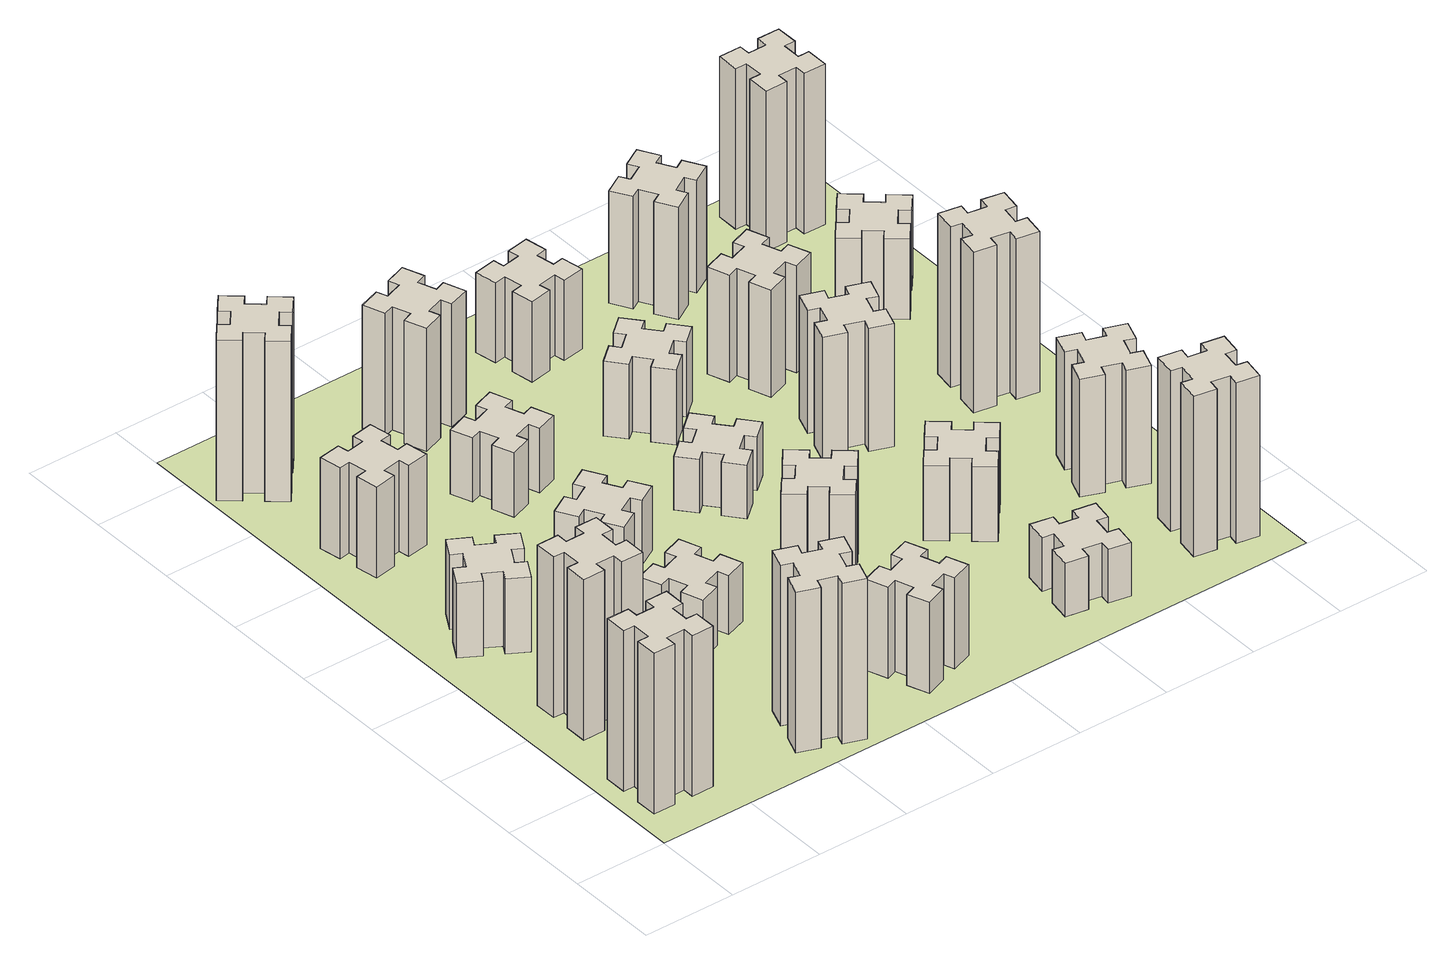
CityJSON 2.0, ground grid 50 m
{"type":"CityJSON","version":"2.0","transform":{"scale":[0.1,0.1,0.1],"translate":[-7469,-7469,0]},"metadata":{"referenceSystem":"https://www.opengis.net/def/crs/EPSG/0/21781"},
"CityObjects":{
"building1":{"type":"Building","attributes":{"class":"1000","function":"1000","usage":"1000","yearOfConstruction":2016,"roofType":"1000","measuredHeight":90,"storeysAboveGround":30,"storeysBelowGround":0},"geometry":[{"type":"Solid","lod":"1","boundaries":[[[[0,1,2,3,4,5,6,7,8,9,10,11,12,13,14,15,16,17,18,19]],[[17,16,20,21]],[[16,15,22,20]],[[15,14,23,22]],[[14,13,24,23]],[[13,12,25,24]],[[12,11,26,25]],[[11,10,27,26]],[[10,9,28,27]],[[9,8,29,28]],[[8,7,30,29]],[[7,6,31,30]],[[6,5,32,31]],[[5,4,33,32]],[[4,3,34,33]],[[3,2,35,34]],[[2,1,36,35]],[[1,0,37,36]],[[0,19,38,37]],[[19,18,39,38]],[[18,17,21,39]],[[24,25,26,27,28,29,30,31,32,33,34,35,36,37,38,39,21,20,22,23]]]]}]},
"building2":{"type":"Building","attributes":{"class":"1000","function":"1000","usage":"1000","yearOfConstruction":2016,"roofType":"1000","measuredHeight":90,"storeysAboveGround":30,"storeysBelowGround":0},"geometry":[{"type":"Solid","lod":"1","boundaries":[[[[40,41,42,43,44,45,46,47,48,49,50,51,52,53,54,55,56,57,58,59]],[[57,56,60,61]],[[56,55,62,60]],[[55,54,63,62]],[[54,53,64,63]],[[53,52,65,64]],[[52,51,66,65]],[[51,50,67,66]],[[50,49,68,67]],[[49,48,69,68]],[[48,47,70,69]],[[47,46,71,70]],[[46,45,72,71]],[[45,44,73,72]],[[44,43,74,73]],[[43,42,75,74]],[[42,41,76,75]],[[41,40,77,76]],[[40,59,78,77]],[[59,58,79,78]],[[58,57,61,79]],[[64,65,66,67,68,69,70,71,72,73,74,75,76,77,78,79,61,60,62,63]]]]}]},
"building3":{"type":"Building","attributes":{"class":"1000","function":"1000","usage":"1000","yearOfConstruction":2016,"roofType":"1000","measuredHeight":42,"storeysAboveGround":30,"storeysBelowGround":0},"geometry":[{"type":"Solid","lod":"1","boundaries":[[[[80,81,82,83,84,85,86,87,88,89,90,91,92,93,94,95,96,97,98,99]],[[97,96,100,101]],[[96,95,102,100]],[[95,94,103,102]],[[94,93,104,103]],[[93,92,105,104]],[[92,91,106,105]],[[91,90,107,106]],[[90,89,108,107]],[[89,88,109,108]],[[88,87,110,109]],[[87,86,111,110]],[[86,85,112,111]],[[85,84,113,112]],[[84,83,114,113]],[[83,82,115,114]],[[82,81,116,115]],[[81,80,117,116]],[[80,99,118,117]],[[99,98,119,118]],[[98,97,101,119]],[[104,105,106,107,108,109,110,111,112,113,114,115,116,117,118,119,101,100,102,103]]]]}]},
"building4":{"type":"Building","attributes":{"class":"1000","function":"1000","usage":"1000","yearOfConstruction":2016,"roofType":"1000","measuredHeight":51,"storeysAboveGround":30,"storeysBelowGround":0},"geometry":[{"type":"Solid","lod":"1","boundaries":[[[[120,121,122,123,124,125,126,127,128,129,130,131,132,133,134,135,136,137,138,139]],[[137,136,140,141]],[[136,135,142,140]],[[135,134,143,142]],[[134,133,144,143]],[[133,132,145,144]],[[132,131,146,145]],[[131,130,147,146]],[[130,129,148,147]],[[129,128,149,148]],[[128,127,150,149]],[[127,126,151,150]],[[126,125,152,151]],[[125,124,153,152]],[[124,123,154,153]],[[123,122,155,154]],[[122,121,156,155]],[[121,120,157,156]],[[120,139,158,157]],[[139,138,159,158]],[[138,137,141,159]],[[144,145,146,147,148,149,150,151,152,153,154,155,156,157,158,159,141,140,142,143]]]]}]},
"building5":{"type":"Building","attributes":{"class":"1000","function":"1000","usage":"1000","yearOfConstruction":2016,"roofType":"1000","measuredHeight":90,"storeysAboveGround":30,"storeysBelowGround":0},"geometry":[{"type":"Solid","lod":"1","boundaries":[[[[160,161,162,163,164,165,166,167,168,169,170,171,172,173,174,175,176,177,178,179]],[[177,176,180,181]],[[176,175,182,180]],[[175,174,183,182]],[[174,173,184,183]],[[173,172,185,184]],[[172,171,186,185]],[[171,170,187,186]],[[170,169,188,187]],[[169,168,189,188]],[[168,167,190,189]],[[167,166,191,190]],[[166,165,192,191]],[[165,164,193,192]],[[164,163,194,193]],[[163,162,195,194]],[[162,161,196,195]],[[161,160,197,196]],[[160,179,198,197]],[[179,178,199,198]],[[178,177,181,199]],[[184,185,186,187,188,189,190,191,192,193,194,195,196,197,198,199,181,180,182,183]]]]}]},
"building6":{"type":"Building","attributes":{"class":"1000","function":"1000","usage":"1000","yearOfConstruction":2016,"roofType":"1000","measuredHeight":90,"storeysAboveGround":30,"storeysBelowGround":0},"geometry":[{"type":"Solid","lod":"1","boundaries":[[[[200,201,202,203,204,205,206,207,208,209,210,211,212,213,214,215,216,217,218,219]],[[217,216,220,221]],[[216,215,222,220]],[[215,214,223,222]],[[214,213,224,223]],[[213,212,225,224]],[[212,211,226,225]],[[211,210,227,226]],[[210,209,228,227]],[[209,208,229,228]],[[208,207,230,229]],[[207,206,231,230]],[[206,205,232,231]],[[205,204,233,232]],[[204,203,234,233]],[[203,202,235,234]],[[202,201,236,235]],[[201,200,237,236]],[[200,219,238,237]],[[219,218,239,238]],[[218,217,221,239]],[[224,225,226,227,228,229,230,231,232,233,234,235,236,237,238,239,221,220,222,223]]]]}]},
"building7":{"type":"Building","attributes":{"class":"1000","function":"1000","usage":"1000","yearOfConstruction":2016,"roofType":"1000","measuredHeight":33,"storeysAboveGround":30,"storeysBelowGround":0},"geometry":[{"type":"Solid","lod":"1","boundaries":[[[[240,241,242,243,244,245,246,247,248,249,250,251,252,253,254,255,256,257,258,259]],[[257,256,260,261]],[[256,255,262,260]],[[255,254,263,262]],[[254,253,264,263]],[[253,252,265,264]],[[252,251,266,265]],[[251,250,267,266]],[[250,249,268,267]],[[249,248,269,268]],[[248,247,270,269]],[[247,246,271,270]],[[246,245,272,271]],[[245,244,273,272]],[[244,243,274,273]],[[243,242,275,274]],[[242,241,276,275]],[[241,240,277,276]],[[240,259,278,277]],[[259,258,279,278]],[[258,257,261,279]],[[264,265,266,267,268,269,270,271,272,273,274,275,276,277,278,279,261,260,262,263]]]]}]},
"building8":{"type":"Building","attributes":{"class":"1000","function":"1000","usage":"1000","yearOfConstruction":2016,"roofType":"1000","measuredHeight":36,"storeysAboveGround":30,"storeysBelowGround":0},"geometry":[{"type":"Solid","lod":"1","boundaries":[[[[280,281,282,283,284,285,286,287,288,289,290,291,292,293,294,295,296,297,298,299]],[[297,296,300,301]],[[296,295,302,300]],[[295,294,303,302]],[[294,293,304,303]],[[293,292,305,304]],[[292,291,306,305]],[[291,290,307,306]],[[290,289,308,307]],[[289,288,309,308]],[[288,287,310,309]],[[287,286,311,310]],[[286,285,312,311]],[[285,284,313,312]],[[284,283,314,313]],[[283,282,315,314]],[[282,281,316,315]],[[281,280,317,316]],[[280,299,318,317]],[[299,298,319,318]],[[298,297,301,319]],[[304,305,306,307,308,309,310,311,312,313,314,315,316,317,318,319,301,300,302,303]]]]}]},
"building9":{"type":"Building","attributes":{"class":"1000","function":"1000","usage":"1000","yearOfConstruction":2016,"roofType":"1000","measuredHeight":51,"storeysAboveGround":30,"storeysBelowGround":0},"geometry":[{"type":"Solid","lod":"1","boundaries":[[[[320,321,322,323,324,325,326,327,328,329,330,331,332,333,334,335,336,337,338,339]],[[337,336,340,341]],[[336,335,342,340]],[[335,334,343,342]],[[334,333,344,343]],[[333,332,345,344]],[[332,331,346,345]],[[331,330,347,346]],[[330,329,348,347]],[[329,328,349,348]],[[328,327,350,349]],[[327,326,351,350]],[[326,325,352,351]],[[325,324,353,352]],[[324,323,354,353]],[[323,322,355,354]],[[322,321,356,355]],[[321,320,357,356]],[[320,339,358,357]],[[339,338,359,358]],[[338,337,341,359]],[[344,345,346,347,348,349,350,351,352,353,354,355,356,357,358,359,341,340,342,343]]]]}]},
"building10":{"type":"Building","attributes":{"class":"1000","function":"1000","usage":"1000","yearOfConstruction":2016,"roofType":"1000","measuredHeight":36,"storeysAboveGround":30,"storeysBelowGround":0},"geometry":[{"type":"Solid","lod":"1","boundaries":[[[[360,361,362,363,364,365,366,367,368,369,370,371,372,373,374,375,376,377,378,379]],[[377,376,380,381]],[[376,375,382,380]],[[375,374,383,382]],[[374,373,384,383]],[[373,372,385,384]],[[372,371,386,385]],[[371,370,387,386]],[[370,369,388,387]],[[369,368,389,388]],[[368,367,390,389]],[[367,366,391,390]],[[366,365,392,391]],[[365,364,393,392]],[[364,363,394,393]],[[363,362,395,394]],[[362,361,396,395]],[[361,360,397,396]],[[360,379,398,397]],[[379,378,399,398]],[[378,377,381,399]],[[384,385,386,387,388,389,390,391,392,393,394,395,396,397,398,399,381,380,382,383]]]]}]},
"building11":{"type":"Building","attributes":{"class":"1000","function":"1000","usage":"1000","yearOfConstruction":2016,"roofType":"1000","measuredHeight":69,"storeysAboveGround":30,"storeysBelowGround":0},"geometry":[{"type":"Solid","lod":"1","boundaries":[[[[400,401,402,403,404,405,406,407,408,409,410,411,412,413,414,415,416,417,418,419]],[[417,416,420,421]],[[416,415,422,420]],[[415,414,423,422]],[[414,413,424,423]],[[413,412,425,424]],[[412,411,426,425]],[[411,410,427,426]],[[410,409,428,427]],[[409,408,429,428]],[[408,407,430,429]],[[407,406,431,430]],[[406,405,432,431]],[[405,404,433,432]],[[404,403,434,433]],[[403,402,435,434]],[[402,401,436,435]],[[401,400,437,436]],[[400,419,438,437]],[[419,418,439,438]],[[418,417,421,439]],[[424,425,426,427,428,429,430,431,432,433,434,435,436,437,438,439,421,420,422,423]]]]}]},
"building12":{"type":"Building","attributes":{"class":"1000","function":"1000","usage":"1000","yearOfConstruction":2016,"roofType":"1000","measuredHeight":54,"storeysAboveGround":30,"storeysBelowGround":0},"geometry":[{"type":"Solid","lod":"1","boundaries":[[[[440,441,442,443,444,445,446,447,448,449,450,451,452,453,454,455,456,457,458,459]],[[457,456,460,461]],[[456,455,462,460]],[[455,454,463,462]],[[454,453,464,463]],[[453,452,465,464]],[[452,451,466,465]],[[451,450,467,466]],[[450,449,468,467]],[[449,448,469,468]],[[448,447,470,469]],[[447,446,471,470]],[[446,445,472,471]],[[445,444,473,472]],[[444,443,474,473]],[[443,442,475,474]],[[442,441,476,475]],[[441,440,477,476]],[[440,459,478,477]],[[459,458,479,478]],[[458,457,461,479]],[[464,465,466,467,468,469,470,471,472,473,474,475,476,477,478,479,461,460,462,463]]]]}]},
"building13":{"type":"Building","attributes":{"class":"1000","function":"1000","usage":"1000","yearOfConstruction":2016,"roofType":"1000","measuredHeight":30,"storeysAboveGround":30,"storeysBelowGround":0},"geometry":[{"type":"Solid","lod":"1","boundaries":[[[[480,481,482,483,484,485,486,487,488,489,490,491,492,493,494,495,496,497,498,499]],[[497,496,500,501]],[[496,495,502,500]],[[495,494,503,502]],[[494,493,504,503]],[[493,492,505,504]],[[492,491,506,505]],[[491,490,507,506]],[[490,489,508,507]],[[489,488,509,508]],[[488,487,510,509]],[[487,486,511,510]],[[486,485,512,511]],[[485,484,513,512]],[[484,483,514,513]],[[483,482,515,514]],[[482,481,516,515]],[[481,480,517,516]],[[480,499,518,517]],[[499,498,519,518]],[[498,497,501,519]],[[504,505,506,507,508,509,510,511,512,513,514,515,516,517,518,519,501,500,502,503]]]]}]},
"building14":{"type":"Building","attributes":{"class":"1000","function":"1000","usage":"1000","yearOfConstruction":2016,"roofType":"1000","measuredHeight":42,"storeysAboveGround":30,"storeysBelowGround":0},"geometry":[{"type":"Solid","lod":"1","boundaries":[[[[520,521,522,523,524,525,526,527,528,529,530,531,532,533,534,535,536,537,538,539]],[[537,536,540,541]],[[536,535,542,540]],[[535,534,543,542]],[[534,533,544,543]],[[533,532,545,544]],[[532,531,546,545]],[[531,530,547,546]],[[530,529,548,547]],[[529,528,549,548]],[[528,527,550,549]],[[527,526,551,550]],[[526,525,552,551]],[[525,524,553,552]],[[524,523,554,553]],[[523,522,555,554]],[[522,521,556,555]],[[521,520,557,556]],[[520,539,558,557]],[[539,538,559,558]],[[538,537,541,559]],[[544,545,546,547,548,549,550,551,552,553,554,555,556,557,558,559,541,540,542,543]]]]}]},
"building15":{"type":"Building","attributes":{"class":"1000","function":"1000","usage":"1000","yearOfConstruction":2016,"roofType":"1000","measuredHeight":30,"storeysAboveGround":30,"storeysBelowGround":0},"geometry":[{"type":"Solid","lod":"1","boundaries":[[[[560,561,562,563,564,565,566,567,568,569,570,571,572,573,574,575,576,577,578,579]],[[577,576,580,581]],[[576,575,582,580]],[[575,574,583,582]],[[574,573,584,583]],[[573,572,585,584]],[[572,571,586,585]],[[571,570,587,586]],[[570,569,588,587]],[[569,568,589,588]],[[568,567,590,589]],[[567,566,591,590]],[[566,565,592,591]],[[565,564,593,592]],[[564,563,594,593]],[[563,562,595,594]],[[562,561,596,595]],[[561,560,597,596]],[[560,579,598,597]],[[579,578,599,598]],[[578,577,581,599]],[[584,585,586,587,588,589,590,591,592,593,594,595,596,597,598,599,581,580,582,583]]]]}]},
"building16":{"type":"Building","attributes":{"class":"1000","function":"1000","usage":"1000","yearOfConstruction":2016,"roofType":"1000","measuredHeight":45,"storeysAboveGround":30,"storeysBelowGround":0},"geometry":[{"type":"Solid","lod":"1","boundaries":[[[[600,601,602,603,604,605,606,607,608,609,610,611,612,613,614,615,616,617,618,619]],[[617,616,620,621]],[[616,615,622,620]],[[615,614,623,622]],[[614,613,624,623]],[[613,612,625,624]],[[612,611,626,625]],[[611,610,627,626]],[[610,609,628,627]],[[609,608,629,628]],[[608,607,630,629]],[[607,606,631,630]],[[606,605,632,631]],[[605,604,633,632]],[[604,603,634,633]],[[603,602,635,634]],[[602,601,636,635]],[[601,600,637,636]],[[600,619,638,637]],[[619,618,639,638]],[[618,617,621,639]],[[624,625,626,627,628,629,630,631,632,633,634,635,636,637,638,639,621,620,622,623]]]]}]},
"building17":{"type":"Building","attributes":{"class":"1000","function":"1000","usage":"1000","yearOfConstruction":2016,"roofType":"1000","measuredHeight":42,"storeysAboveGround":30,"storeysBelowGround":0},"geometry":[{"type":"Solid","lod":"1","boundaries":[[[[640,641,642,643,644,645,646,647,648,649,650,651,652,653,654,655,656,657,658,659]],[[657,656,660,661]],[[656,655,662,660]],[[655,654,663,662]],[[654,653,664,663]],[[653,652,665,664]],[[652,651,666,665]],[[651,650,667,666]],[[650,649,668,667]],[[649,648,669,668]],[[648,647,670,669]],[[647,646,671,670]],[[646,645,672,671]],[[645,644,673,672]],[[644,643,674,673]],[[643,642,675,674]],[[642,641,676,675]],[[641,640,677,676]],[[640,659,678,677]],[[659,658,679,678]],[[658,657,661,679]],[[664,665,666,667,668,669,670,671,672,673,674,675,676,677,678,679,661,660,662,663]]]]}]},
"building18":{"type":"Building","attributes":{"class":"1000","function":"1000","usage":"1000","yearOfConstruction":2016,"roofType":"1000","measuredHeight":69,"storeysAboveGround":30,"storeysBelowGround":0},"geometry":[{"type":"Solid","lod":"1","boundaries":[[[[680,681,682,683,684,685,686,687,688,689,690,691,692,693,694,695,696,697,698,699]],[[697,696,700,701]],[[696,695,702,700]],[[695,694,703,702]],[[694,693,704,703]],[[693,692,705,704]],[[692,691,706,705]],[[691,690,707,706]],[[690,689,708,707]],[[689,688,709,708]],[[688,687,710,709]],[[687,686,711,710]],[[686,685,712,711]],[[685,684,713,712]],[[684,683,714,713]],[[683,682,715,714]],[[682,681,716,715]],[[681,680,717,716]],[[680,699,718,717]],[[699,698,719,718]],[[698,697,701,719]],[[704,705,706,707,708,709,710,711,712,713,714,715,716,717,718,719,701,700,702,703]]]]}]},
"building19":{"type":"Building","attributes":{"class":"1000","function":"1000","usage":"1000","yearOfConstruction":2016,"roofType":"1000","measuredHeight":60,"storeysAboveGround":30,"storeysBelowGround":0},"geometry":[{"type":"Solid","lod":"1","boundaries":[[[[720,721,722,723,724,725,726,727,728,729,730,731,732,733,734,735,736,737,738,739]],[[737,736,740,741]],[[736,735,742,740]],[[735,734,743,742]],[[734,733,744,743]],[[733,732,745,744]],[[732,731,746,745]],[[731,730,747,746]],[[730,729,748,747]],[[729,728,749,748]],[[728,727,750,749]],[[727,726,751,750]],[[726,725,752,751]],[[725,724,753,752]],[[724,723,754,753]],[[723,722,755,754]],[[722,721,756,755]],[[721,720,757,756]],[[720,739,758,757]],[[739,738,759,758]],[[738,737,741,759]],[[744,745,746,747,748,749,750,751,752,753,754,755,756,757,758,759,741,740,742,743]]]]}]},
"building20":{"type":"Building","attributes":{"class":"1000","function":"1000","usage":"1000","yearOfConstruction":2016,"roofType":"1000","measuredHeight":90,"storeysAboveGround":30,"storeysBelowGround":0},"geometry":[{"type":"Solid","lod":"1","boundaries":[[[[760,761,762,763,764,765,766,767,768,769,770,771,772,773,774,775,776,777,778,779]],[[777,776,780,781]],[[776,775,782,780]],[[775,774,783,782]],[[774,773,784,783]],[[773,772,785,784]],[[772,771,786,785]],[[771,770,787,786]],[[770,769,788,787]],[[769,768,789,788]],[[768,767,790,789]],[[767,766,791,790]],[[766,765,792,791]],[[765,764,793,792]],[[764,763,794,793]],[[763,762,795,794]],[[762,761,796,795]],[[761,760,797,796]],[[760,779,798,797]],[[779,778,799,798]],[[778,777,781,799]],[[784,785,786,787,788,789,790,791,792,793,794,795,796,797,798,799,781,780,782,783]]]]}]},
"building21":{"type":"Building","attributes":{"class":"1000","function":"1000","usage":"1000","yearOfConstruction":2016,"roofType":"1000","measuredHeight":63,"storeysAboveGround":30,"storeysBelowGround":0},"geometry":[{"type":"Solid","lod":"1","boundaries":[[[[800,801,802,803,804,805,806,807,808,809,810,811,812,813,814,815,816,817,818,819]],[[817,816,820,821]],[[816,815,822,820]],[[815,814,823,822]],[[814,813,824,823]],[[813,812,825,824]],[[812,811,826,825]],[[811,810,827,826]],[[810,809,828,827]],[[809,808,829,828]],[[808,807,830,829]],[[807,806,831,830]],[[806,805,832,831]],[[805,804,833,832]],[[804,803,834,833]],[[803,802,835,834]],[[802,801,836,835]],[[801,800,837,836]],[[800,819,838,837]],[[819,818,839,838]],[[818,817,821,839]],[[824,825,826,827,828,829,830,831,832,833,834,835,836,837,838,839,821,820,822,823]]]]}]},
"building22":{"type":"Building","attributes":{"class":"1000","function":"1000","usage":"1000","yearOfConstruction":2016,"roofType":"1000","measuredHeight":66,"storeysAboveGround":30,"storeysBelowGround":0},"geometry":[{"type":"Solid","lod":"1","boundaries":[[[[840,841,842,843,844,845,846,847,848,849,850,851,852,853,854,855,856,857,858,859]],[[857,856,860,861]],[[856,855,862,860]],[[855,854,863,862]],[[854,853,864,863]],[[853,852,865,864]],[[852,851,866,865]],[[851,850,867,866]],[[850,849,868,867]],[[849,848,869,868]],[[848,847,870,869]],[[847,846,871,870]],[[846,845,872,871]],[[845,844,873,872]],[[844,843,874,873]],[[843,842,875,874]],[[842,841,876,875]],[[841,840,877,876]],[[840,859,878,877]],[[859,858,879,878]],[[858,857,861,879]],[[864,865,866,867,868,869,870,871,872,873,874,875,876,877,878,879,861,860,862,863]]]]}]},
"building23":{"type":"Building","attributes":{"class":"1000","function":"1000","usage":"1000","yearOfConstruction":2016,"roofType":"1000","measuredHeight":90,"storeysAboveGround":30,"storeysBelowGround":0},"geometry":[{"type":"Solid","lod":"1","boundaries":[[[[880,881,882,883,884,885,886,887,888,889,890,891,892,893,894,895,896,897,898,899]],[[897,896,900,901]],[[896,895,902,900]],[[895,894,903,902]],[[894,893,904,903]],[[893,892,905,904]],[[892,891,906,905]],[[891,890,907,906]],[[890,889,908,907]],[[889,888,909,908]],[[888,887,910,909]],[[887,886,911,910]],[[886,885,912,911]],[[885,884,913,912]],[[884,883,914,913]],[[883,882,915,914]],[[882,881,916,915]],[[881,880,917,916]],[[880,899,918,917]],[[899,898,919,918]],[[898,897,901,919]],[[904,905,906,907,908,909,910,911,912,913,914,915,916,917,918,919,901,900,902,903]]]]}]},
"building24":{"type":"Building","attributes":{"class":"1000","function":"1000","usage":"1000","yearOfConstruction":2016,"roofType":"1000","measuredHeight":45,"storeysAboveGround":30,"storeysBelowGround":0},"geometry":[{"type":"Solid","lod":"1","boundaries":[[[[920,921,922,923,924,925,926,927,928,929,930,931,932,933,934,935,936,937,938,939]],[[937,936,940,941]],[[936,935,942,940]],[[935,934,943,942]],[[934,933,944,943]],[[933,932,945,944]],[[932,931,946,945]],[[931,930,947,946]],[[930,929,948,947]],[[929,928,949,948]],[[928,927,950,949]],[[927,926,951,950]],[[926,925,952,951]],[[925,924,953,952]],[[924,923,954,953]],[[923,922,955,954]],[[922,921,956,955]],[[921,920,957,956]],[[920,939,958,957]],[[939,938,959,958]],[[938,937,941,959]],[[944,945,946,947,948,949,950,951,952,953,954,955,956,957,958,959,941,940,942,943]]]]}]},
"building25":{"type":"Building","attributes":{"class":"1000","function":"1000","usage":"1000","yearOfConstruction":2016,"roofType":"1000","measuredHeight":90,"storeysAboveGround":30,"storeysBelowGround":0},"geometry":[{"type":"Solid","lod":"1","boundaries":[[[[960,961,962,963,964,965,966,967,968,969,970,971,972,973,974,975,976,977,978,979]],[[977,976,980,981]],[[976,975,982,980]],[[975,974,983,982]],[[974,973,984,983]],[[973,972,985,984]],[[972,971,986,985]],[[971,970,987,986]],[[970,969,988,987]],[[969,968,989,988]],[[968,967,990,989]],[[967,966,991,990]],[[966,965,992,991]],[[965,964,993,992]],[[964,963,994,993]],[[963,962,995,994]],[[962,961,996,995]],[[961,960,997,996]],[[960,979,998,997]],[[979,978,999,998]],[[978,977,981,999]],[[984,985,986,987,988,989,990,991,992,993,994,995,996,997,998,999,981,980,982,983]]]]}]},
"landuse1":{"type":"LandUse","attributes":{"name":"plot1","function":"1010"},"geometry":[{"type":"MultiSurface","lod":"1","boundaries":[[[1000,1001,1002,1003]]]}]}
},
"vertices":[
[165,425,0],[165,325,0],[105,325,0],[105,205,0],[225,205,0],[225,265,0],[325,265,0],[325,205,0],[445,205,0],[445,325,0],[385,325,0],[385,425,0],[445,425,0],[445,545,0],[325,545,0],[325,485,0],[225,485,0],[225,545,0],[105,545,0],[105,425,0],[225,485,900],[225,545,900],[325,485,900],[325,545,900],[445,545,900],[445,425,900],[385,425,900],[385,325,900],[445,325,900],[445,205,900],[325,205,900],[325,265,900],[225,265,900],[225,205,900],[105,205,900],[105,325,900],[165,325,900],[165,425,900],[105,425,900],[105,545,900],
[265,1065,0],[265,965,0],[205,965,0],[205,845,0],[325,845,0],[325,905,0],[425,905,0],[425,845,0],[545,845,0],[545,965,0],[485,965,0],[485,1065,0],[545,1065,0],[545,1185,0],[425,1185,0],[425,1125,0],[325,1125,0],[325,1185,0],[205,1185,0],[205,1065,0],[325,1125,900],[325,1185,900],[425,1125,900],[425,1185,900],[545,1185,900],[545,1065,900],[485,1065,900],[485,965,900],[545,965,900],[545,845,900],[425,845,900],[425,905,900],[325,905,900],[325,845,900],[205,845,900],[205,965,900],[265,965,900],[265,1065,900],[205,1065,900],[205,1185,900],
[474,1826,0],[387,1876,0],[417,1928,0],[313,1988,0],[253,1884,0],[305,1854,0],[255,1767,0],[203,1797,0],[143,1693,0],[247,1633,0],[277,1685,0],[364,1635,0],[334,1583,0],[438,1523,0],[498,1627,0],[446,1657,0],[496,1744,0],[548,1714,0],[608,1818,0],[504,1878,0],[496,1744,420],[548,1714,420],[446,1657,420],[498,1627,420],[438,1523,420],[334,1583,420],[364,1635,420],[277,1685,420],[247,1633,420],[143,1693,420],[203,1797,420],[255,1767,420],[305,1854,420],[253,1884,420],[313,1988,420],[417,1928,420],[387,1876,420],[474,1826,420],[504,1878,420],[608,1818,420],
[405,2712,0],[307,2695,0],[297,2754,0],[178,2733,0],[199,2615,0],[258,2625,0],[276,2527,0],[217,2517,0],[237,2398,0],[356,2419,0],[345,2478,0],[444,2496,0],[454,2437,0],[572,2457,0],[551,2576,0],[492,2565,0],[475,2664,0],[534,2674,0],[513,2792,0],[395,2771,0],[475,2664,510],[534,2674,510],[492,2565,510],[551,2576,510],[572,2457,510],[454,2437,510],[444,2496,510],[345,2478,510],[356,2419,510],[237,2398,510],[217,2517,510],[276,2527,510],[258,2625,510],[199,2615,510],[178,2733,510],[297,2754,510],[307,2695,510],[405,2712,510],[395,2771,510],[513,2792,510],
[1029,360,0],[995,266,0],[939,287,0],[897,174,0],[1010,133,0],[1031,189,0],[1125,155,0],[1104,99,0],[1217,57,0],[1258,170,0],[1202,191,0],[1236,285,0],[1292,264,0],[1333,377,0],[1220,418,0],[1200,362,0],[1106,396,0],[1127,452,0],[1014,493,0],[973,380,0],[1106,396,900],[1127,452,900],[1200,362,900],[1220,418,900],[1333,377,900],[1292,264,900],[1236,285,900],[1202,191,900],[1258,170,900],[1217,57,900],[1104,99,900],[1125,155,900],[1031,189,900],[1010,133,900],[897,174,900],[939,287,900],[995,266,900],[1029,360,900],[973,380,900],[1014,493,900],
[384,3387,0],[308,3452,0],[346,3498,0],[254,3575,0],[177,3483,0],[223,3444,0],[159,3368,0],[113,3406,0],[36,3314,0],[128,3237,0],[166,3283,0],[243,3219,0],[204,3173,0],[296,3096,0],[373,3188,0],[327,3226,0],[392,3303,0],[438,3264,0],[515,3356,0],[423,3433,0],[392,3303,900],[438,3264,900],[327,3226,900],[373,3188,900],[296,3096,900],[204,3173,900],[243,3219,900],[166,3283,900],[128,3237,900],[36,3314,900],[113,3406,900],[159,3368,900],[223,3444,900],[177,3483,900],[254,3575,900],[346,3498,900],[308,3452,900],[384,3387,900],[423,3433,900],[515,3356,900],
[1125,1336,0],[1031,1302,0],[1010,1358,0],[897,1317,0],[939,1204,0],[995,1225,0],[1029,1131,0],[973,1110,0],[1014,997,0],[1127,1039,0],[1106,1095,0],[1200,1129,0],[1220,1073,0],[1333,1114,0],[1292,1227,0],[1236,1206,0],[1202,1300,0],[1258,1320,0],[1217,1433,0],[1104,1392,0],[1202,1300,330],[1258,1320,330],[1236,1206,330],[1292,1227,330],[1333,1114,330],[1220,1073,330],[1200,1129,330],[1106,1095,330],[1127,1039,330],[1014,997,330],[973,1110,330],[1029,1131,330],[995,1225,330],[939,1204,330],[897,1317,330],[1010,1358,330],[1031,1302,330],[1125,1336,330],[1104,1392,330],[1217,1433,330],
[1236,1867,0],[1186,1954,0],[1238,1984,0],[1178,2088,0],[1074,2028,0],[1104,1976,0],[1017,1926,0],[987,1978,0],[883,1918,0],[943,1814,0],[995,1844,0],[1045,1757,0],[993,1727,0],[1053,1623,0],[1157,1683,0],[1127,1735,0],[1214,1785,0],[1244,1733,0],[1348,1793,0],[1288,1897,0],[1214,1785,360],[1244,1733,360],[1127,1735,360],[1157,1683,360],[1053,1623,360],[993,1727,360],[1045,1757,360],[995,1844,360],[943,1814,360],[883,1918,360],[987,1978,360],[1017,1926,360],[1104,1976,360],[1074,2028,360],[1178,2088,360],[1238,1984,360],[1186,1954,360],[1236,1867,360],[1288,1897,360],[1348,1793,360],
[1765,496,0],[1671,462,0],[1650,518,0],[1537,477,0],[1579,364,0],[1635,385,0],[1669,291,0],[1613,270,0],[1654,157,0],[1767,199,0],[1746,255,0],[1840,289,0],[1860,233,0],[1973,274,0],[1932,387,0],[1876,366,0],[1842,460,0],[1898,480,0],[1857,593,0],[1744,552,0],[1842,460,510],[1898,480,510],[1876,366,510],[1932,387,510],[1973,274,510],[1860,233,510],[1840,289,510],[1746,255,510],[1767,199,510],[1654,157,510],[1613,270,510],[1669,291,510],[1635,385,510],[1579,364,510],[1537,477,510],[1650,518,510],[1671,462,510],[1765,496,510],[1744,552,510],[1857,593,510],
[1106,2475,0],[1200,2509,0],[1220,2453,0],[1333,2494,0],[1292,2607,0],[1236,2586,0],[1202,2680,0],[1258,2700,0],[1217,2813,0],[1104,2772,0],[1125,2716,0],[1031,2682,0],[1010,2738,0],[897,2697,0],[939,2584,0],[995,2605,0],[1029,2511,0],[973,2490,0],[1014,2377,0],[1127,2419,0],[1029,2511,360],[973,2490,360],[995,2605,360],[939,2584,360],[897,2697,360],[1010,2738,360],[1031,2682,360],[1125,2716,360],[1104,2772,360],[1217,2813,360],[1258,2700,360],[1202,2680,360],[1236,2586,360],[1292,2607,360],[1333,2494,360],[1220,2453,360],[1200,2509,360],[1106,2475,360],[1127,2419,360],[1014,2377,360],
[1125,3356,0],[1031,3322,0],[1010,3378,0],[897,3337,0],[939,3224,0],[995,3245,0],[1029,3151,0],[973,3130,0],[1014,3017,0],[1127,3059,0],[1106,3115,0],[1200,3149,0],[1220,3093,0],[1333,3134,0],[1292,3247,0],[1236,3226,0],[1202,3320,0],[1258,3340,0],[1217,3453,0],[1104,3412,0],[1202,3320,690],[1258,3340,690],[1236,3226,690],[1292,3247,690],[1333,3134,690],[1220,3093,690],[1200,3149,690],[1106,3115,690],[1127,3059,690],[1014,3017,690],[973,3130,690],[1029,3151,690],[995,3245,690],[939,3224,690],[897,3337,690],[1010,3378,690],[1031,3322,690],[1125,3356,690],[1104,3412,690],[1217,3453,690],
[1746,1163,0],[1823,1099,0],[1784,1053,0],[1876,976,0],[1953,1068,0],[1907,1106,0],[1972,1183,0],[2018,1144,0],[2095,1236,0],[2003,1313,0],[1964,1267,0],[1888,1332,0],[1926,1378,0],[1834,1455,0],[1757,1363,0],[1803,1324,0],[1739,1248,0],[1693,1286,0],[1616,1194,0],[1708,1117,0],[1739,1248,540],[1693,1286,540],[1803,1324,540],[1757,1363,540],[1834,1455,540],[1926,1378,540],[1888,1332,540],[1964,1267,540],[2003,1313,540],[2095,1236,540],[2018,1144,540],[1972,1183,540],[1907,1106,540],[1953,1068,540],[1876,976,540],[1784,1053,540],[1823,1099,540],[1746,1163,540],[1708,1117,540],[1616,1194,540],
[1972,1988,0],[1907,2064,0],[1953,2103,0],[1876,2195,0],[1784,2118,0],[1823,2072,0],[1746,2007,0],[1708,2053,0],[1616,1976,0],[1693,1884,0],[1739,1923,0],[1803,1846,0],[1757,1808,0],[1834,1716,0],[1926,1793,0],[1888,1839,0],[1964,1903,0],[2003,1857,0],[2095,1934,0],[2018,2026,0],[1964,1903,300],[2003,1857,300],[1888,1839,300],[1926,1793,300],[1834,1716,300],[1757,1808,300],[1803,1846,300],[1739,1923,300],[1693,1884,300],[1616,1976,300],[1708,2053,300],[1746,2007,300],[1823,2072,300],[1784,2118,300],[1876,2195,300],[1953,2103,300],[1907,2064,300],[1972,1988,300],[2018,2026,300],[2095,1934,300],
[1839,2563,0],[1903,2486,0],[1857,2448,0],[1934,2356,0],[2026,2433,0],[1988,2479,0],[2064,2543,0],[2103,2497,0],[2195,2574,0],[2118,2666,0],[2072,2628,0],[2007,2704,0],[2053,2743,0],[1976,2835,0],[1884,2758,0],[1923,2712,0],[1846,2647,0],[1808,2693,0],[1716,2616,0],[1793,2524,0],[1846,2647,420],[1808,2693,420],[1923,2712,420],[1884,2758,420],[1976,2835,420],[2053,2743,420],[2007,2704,420],[2072,2628,420],[2118,2666,420],[2195,2574,420],[2103,2497,420],[2064,2543,420],[1988,2479,420],[2026,2433,420],[1934,2356,420],[1857,2448,420],[1903,2486,420],[1839,2563,420],[1793,2524,420],[1716,2616,420],
[2596,444,0],[2578,345,0],[2519,356,0],[2498,237,0],[2617,217,0],[2627,276,0],[2725,258,0],[2715,199,0],[2833,178,0],[2854,297,0],[2795,307,0],[2812,405,0],[2871,395,0],[2892,513,0],[2774,534,0],[2764,475,0],[2665,492,0],[2676,551,0],[2557,572,0],[2537,454,0],[2665,492,300],[2676,551,300],[2764,475,300],[2774,534,300],[2892,513,300],[2871,395,300],[2812,405,300],[2795,307,300],[2854,297,300],[2833,178,300],[2715,199,300],[2725,258,300],[2627,276,300],[2617,217,300],[2498,237,300],[2519,356,300],[2578,345,300],[2596,444,300],[2537,454,300],[2557,572,300],
[1738,3365,0],[1756,3267,0],[1697,3257,0],[1717,3138,0],[1836,3159,0],[1825,3218,0],[1924,3236,0],[1934,3177,0],[2052,3197,0],[2031,3316,0],[1972,3305,0],[1955,3404,0],[2014,3414,0],[1993,3532,0],[1875,3511,0],[1885,3452,0],[1787,3435,0],[1777,3494,0],[1658,3473,0],[1679,3355,0],[1787,3435,450],[1777,3494,450],[1885,3452,450],[1875,3511,450],[1993,3532,450],[2014,3414,450],[1955,3404,450],[1972,3305,450],[2031,3316,450],[2052,3197,450],[1934,3177,450],[1924,3236,450],[1825,3218,450],[1836,3159,450],[1717,3138,450],[1697,3257,450],[1756,3267,450],[1738,3365,450],[1679,3355,450],[1658,3473,450],
[2647,1006,0],[2712,1083,0],[2758,1044,0],[2835,1136,0],[2743,1213,0],[2704,1167,0],[2628,1232,0],[2666,1278,0],[2574,1355,0],[2497,1263,0],[2543,1224,0],[2479,1148,0],[2433,1186,0],[2356,1094,0],[2448,1017,0],[2486,1063,0],[2563,999,0],[2524,953,0],[2616,876,0],[2693,968,0],[2563,999,420],[2524,953,420],[2486,1063,420],[2448,1017,420],[2356,1094,420],[2433,1186,420],[2479,1148,420],[2543,1224,420],[2497,1263,420],[2574,1355,420],[2666,1278,420],[2628,1232,420],[2704,1167,420],[2743,1213,420],[2835,1136,420],[2758,1044,420],[2712,1083,420],[2647,1006,420],[2693,968,420],[2616,876,420],
[2682,1871,0],[2716,1965,0],[2772,1944,0],[2813,2057,0],[2700,2098,0],[2680,2042,0],[2586,2076,0],[2607,2132,0],[2494,2173,0],[2453,2060,0],[2509,2040,0],[2475,1946,0],[2419,1967,0],[2377,1854,0],[2490,1813,0],[2511,1869,0],[2605,1835,0],[2584,1779,0],[2697,1737,0],[2738,1850,0],[2605,1835,690],[2584,1779,690],[2511,1869,690],[2490,1813,690],[2377,1854,690],[2419,1967,690],[2475,1946,690],[2509,2040,690],[2453,2060,690],[2494,2173,690],[2607,2132,690],[2586,2076,690],[2680,2042,690],[2700,2098,690],[2813,2057,690],[2772,1944,690],[2716,1965,690],[2682,1871,690],[2738,1850,690],[2697,1737,690],
[2586,2475,0],[2680,2509,0],[2700,2453,0],[2813,2494,0],[2772,2607,0],[2716,2586,0],[2682,2680,0],[2738,2700,0],[2697,2813,0],[2584,2772,0],[2605,2716,0],[2511,2682,0],[2490,2738,0],[2377,2697,0],[2419,2584,0],[2475,2605,0],[2509,2511,0],[2453,2490,0],[2494,2377,0],[2607,2419,0],[2509,2511,600],[2453,2490,600],[2475,2605,600],[2419,2584,600],[2377,2697,600],[2490,2738,600],[2511,2682,600],[2605,2716,600],[2584,2772,600],[2697,2813,600],[2738,2700,600],[2682,2680,600],[2716,2586,600],[2772,2607,600],[2813,2494,600],[2700,2453,600],[2680,2509,600],[2586,2475,600],[2607,2419,600],[2494,2377,600],
[3504,475,0],[3405,492,0],[3416,551,0],[3297,572,0],[3277,454,0],[3336,444,0],[3318,345,0],[3259,356,0],[3238,237,0],[3357,217,0],[3367,276,0],[3465,258,0],[3455,199,0],[3573,178,0],[3594,297,0],[3535,307,0],[3552,405,0],[3611,395,0],[3632,513,0],[3514,534,0],[3552,405,900],[3611,395,900],[3535,307,900],[3594,297,900],[3573,178,900],[3455,199,900],[3465,258,900],[3367,276,900],[3357,217,900],[3238,237,900],[3259,356,900],[3318,345,900],[3336,444,900],[3277,454,900],[3297,572,900],[3416,551,900],[3405,492,900],[3504,475,900],[3514,534,900],[3632,513,900],
[2716,3347,0],[2666,3434,0],[2718,3464,0],[2658,3568,0],[2554,3508,0],[2584,3456,0],[2497,3406,0],[2467,3458,0],[2363,3398,0],[2423,3294,0],[2475,3324,0],[2525,3237,0],[2473,3207,0],[2533,3103,0],[2637,3163,0],[2607,3215,0],[2694,3265,0],[2724,3213,0],[2828,3273,0],[2768,3377,0],[2694,3265,630],[2724,3213,630],[2607,3215,630],[2637,3163,630],[2533,3103,630],[2473,3207,630],[2525,3237,630],[2475,3324,630],[2423,3294,630],[2363,3398,630],[2467,3458,630],[2497,3406,630],[2584,3456,630],[2554,3508,630],[2658,3568,630],[2718,3464,630],[2666,3434,630],[2716,3347,630],[2768,3377,630],[2828,3273,630],
[3251,929,0],[3345,895,0],[3324,839,0],[3437,797,0],[3478,910,0],[3422,931,0],[3456,1025,0],[3512,1004,0],[3553,1117,0],[3440,1158,0],[3420,1102,0],[3326,1136,0],[3347,1192,0],[3234,1233,0],[3193,1120,0],[3249,1100,0],[3215,1006,0],[3159,1027,0],[3117,914,0],[3230,873,0],[3215,1006,660],[3159,1027,660],[3249,1100,660],[3193,1120,660],[3234,1233,660],[3347,1192,660],[3326,1136,660],[3420,1102,660],[3440,1158,660],[3553,1117,660],[3512,1004,660],[3456,1025,660],[3422,931,660],[3478,910,660],[3437,797,660],[3324,839,660],[3345,895,660],[3251,929,660],[3230,873,660],[3117,914,660],
[3435,1787,0],[3452,1885,0],[3511,1875,0],[3532,1993,0],[3414,2014,0],[3404,1955,0],[3305,1972,0],[3316,2031,0],[3197,2052,0],[3177,1934,0],[3236,1924,0],[3218,1825,0],[3159,1836,0],[3138,1717,0],[3257,1697,0],[3267,1756,0],[3365,1738,0],[3355,1679,0],[3473,1658,0],[3494,1777,0],[3365,1738,900],[3355,1679,900],[3267,1756,900],[3257,1697,900],[3138,1717,900],[3159,1836,900],[3218,1825,900],[3236,1924,900],[3177,1934,900],[3197,2052,900],[3316,2031,900],[3305,1972,900],[3404,1955,900],[3414,2014,900],[3532,1993,900],[3511,1875,900],[3452,1885,900],[3435,1787,900],[3494,1777,900],[3473,1658,900],
[3444,2747,0],[3368,2812,0],[3406,2858,0],[3314,2935,0],[3237,2843,0],[3283,2804,0],[3219,2728,0],[3173,2766,0],[3096,2674,0],[3188,2597,0],[3226,2643,0],[3303,2579,0],[3264,2533,0],[3356,2456,0],[3433,2548,0],[3387,2586,0],[3452,2663,0],[3498,2624,0],[3575,2716,0],[3483,2793,0],[3452,2663,450],[3498,2624,450],[3387,2586,450],[3433,2548,450],[3356,2456,450],[3264,2533,450],[3303,2579,450],[3226,2643,450],[3188,2597,450],[3096,2674,450],[3173,2766,450],[3219,2728,450],[3283,2804,450],[3237,2843,450],[3314,2935,450],[3406,2858,450],[3368,2812,450],[3444,2747,450],[3483,2793,450],[3575,2716,450],
[3285,3325,0],[3385,3325,0],[3385,3265,0],[3505,3265,0],[3505,3385,0],[3445,3385,0],[3445,3485,0],[3505,3485,0],[3505,3605,0],[3385,3605,0],[3385,3545,0],[3285,3545,0],[3285,3605,0],[3165,3605,0],[3165,3485,0],[3225,3485,0],[3225,3385,0],[3165,3385,0],[3165,3265,0],[3285,3265,0],[3225,3385,900],[3165,3385,900],[3225,3485,900],[3165,3485,900],[3165,3605,900],[3285,3605,900],[3285,3545,900],[3385,3545,900],[3385,3605,900],[3505,3605,900],[3505,3485,900],[3445,3485,900],[3445,3385,900],[3505,3385,900],[3505,3265,900],[3385,3265,900],[3385,3325,900],[3285,3325,900],[3285,3265,900],[3165,3265,900],
[5,3705,0],[3705,3705,0],[3705,5,0],[5,5,0]
]}
